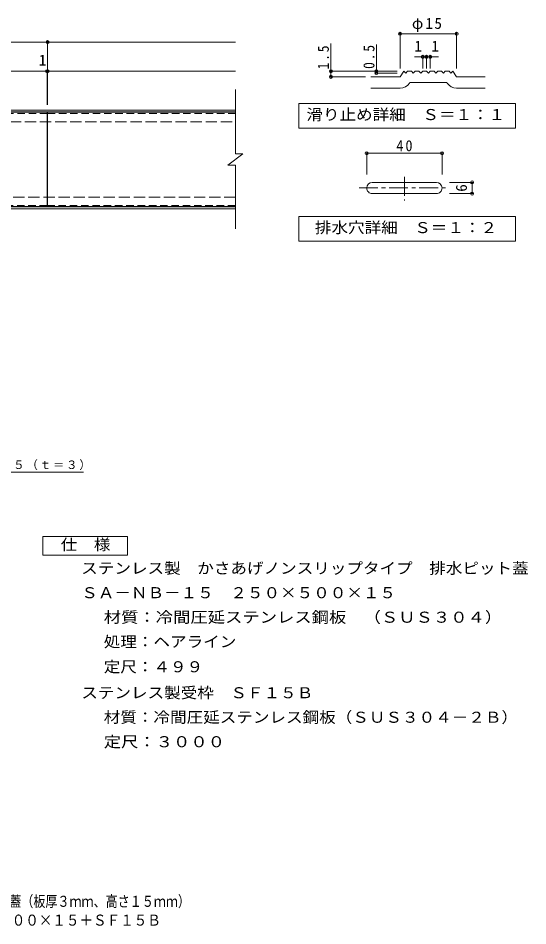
# Model space of a CAD drawing. Units: millimetres at full size, with parts at other scales. Extents: x -304 to 277, y -271 to 211.
# Drawn here: x 6.6 to 277.3, y -270.5 to 211.3 of the extents above; entities that cross this region are included whole.
import ezdxf
from ezdxf.enums import TextEntityAlignment as Align

# ---------------------------------------------------------------- set-up
doc = ezdxf.new("R2010")
doc.units = ezdxf.units.MM
doc.header["$LTSCALE"] = 2
doc.header["$PDMODE"] = 32
doc.header["$PDSIZE"] = 1.6
for name, pattern in [('CHAIN1', [8, 5, -1, 1, -1]), ('DASHED2', [3, 2, -1]), ('DASHED3', [4, 3, -1])]:
    doc.linetypes.add(name, pattern=pattern)
for name, color, linetype, lineweight in [('C-0', 3, 'Continuous', 9), ('C-1', 2, 'Continuous', 9), ('C-2', 3, 'Continuous', 9), ('C-4', 7, 'Continuous', 9), ('C-5', 3, 'Continuous', 9), ('D-5', 7, 'Continuous', 9)]:
    doc.layers.add(name, color=color, linetype=linetype, lineweight=lineweight)
doc.layers.add('F-4_F-4ﾚｲﾔ', color=2, linetype='Continuous')
doc.layers.add('F-5_F-5ﾚｲﾔ', color=2, linetype='Continuous')
doc.styles.add('ＭＳ ゴシック', font='')
doc.styles.get('ＭＳ ゴシック').set_extended_font_data('MS Gothic')

msp = doc.modelspace()

# ---------------------------------------------------------------- linework, layer by layer
at = {"layer": 'C-0', "color": 7}
for p, q in [((191.67, 128.361), (191.67, 140.167)), ((231.67, 128.361), (231.67, 140.167)), ((191.67, 139.567), (231.67, 139.567)), ((248.237, 124.123), (235.649, 124.123)), ((247.637, 118.124), (247.637, 124.123)), ((235.649, 118.124), (248.237, 118.124))]:
    msp.add_line(p, q, dxfattribs=at)
at = {"layer": 'C-0', "linetype": 'CHAIN1'}
for p, q in [((211.67, 127.04), (211.67, 114.511)), ((187.608, 121.123), (234.33, 121.123))]:
    msp.add_line(p, q, dxfattribs=at)
at = {"layer": 'C-0'}
for p, q in [((228.67, 124.123), (194.67, 124.123)), ((194.67, 118.124), (228.67, 118.124))]:
    msp.add_line(p, q, dxfattribs=at)
for centre, start, end in [((194.67, 121.123), 89.99997, 179.99881), ((194.67, 121.123), 179.9994, 270), ((228.67, 121.123), 1.16566, 89.99944), ((228.67, 121.123), 270, 0.00124)]:
    msp.add_arc(centre, 3, start, end, dxfattribs=at)
at = {"layer": 'C-1'}
for p, q in [((-277.823, 162.514), (121.977, 162.514)), ((-277.823, 161.514), (121.977, 161.514)), ((121.977, 111.114), (-277.823, 111.114)), ((121.977, 110.114), (-277.823, 110.114))]:
    msp.add_line(p, q, dxfattribs=at)
at = {"layer": 'C-2'}
for p, q in [((209.429, 180.122), (211.429, 183.122)), ((193.802, 180.122), (209.429, 180.122)), ((193.802, 174.122), (209.429, 174.122)), ((214.421, 176.794), (214.64, 177.123)), ((214.64, 177.123), (234.218, 177.123)), ((234.218, 177.123), (234.437, 176.794)), ((239.429, 174.122), (254.586, 174.122)), ((121.977, 173.362), (121.977, 139.314)), ((117.977, 133.314), (125.977, 139.314)), ((121.977, 139.314), (125.977, 139.314)), ((117.977, 133.314), (121.977, 133.314)), ((121.977, 133.314), (121.977, 99.409))]:
    msp.add_line(p, q, dxfattribs=at)
for points in [[(211.429, 183.122), (212.429, 182.122), (213.429, 183.122), (215.429, 183.122), (216.429, 182.122), (217.429, 183.122), (219.429, 183.122), (220.429, 182.122), (221.429, 183.122), (223.429, 183.122), (224.429, 182.122), (225.429, 183.122), (227.429, 183.122), (228.429, 182.122), (229.429, 183.122), (231.429, 183.122), (232.429, 182.122), (233.429, 183.122), (235.429, 183.122), (236.429, 182.122), (237.429, 183.122)], [(237.429, 183.122), (239.429, 180.122), (254.586, 180.122)]]:
    msp.add_lwpolyline(points, dxfattribs=at)
for centre, start, end in [((209.429, 180.122), 270, 326.30992), ((239.429, 180.122), 213.69006, 270)]:
    msp.add_arc(centre, 6, start, end, dxfattribs=at)
at = {"layer": 'C-4'}
for p, q in [((209.429, 184.604), (209.429, 203.578)), ((209.429, 202.978), (239.429, 202.978)), ((239.429, 184.604), (239.429, 203.578)), ((-77.823, 198.577), (22.177, 198.577)), ((22.177, 199.177), (22.177, 165.314)), ((22.177, 198.577), (121.977, 198.577)), ((172.669, 180.122), (172.669, 197.811)), ((196.879, 182.122), (196.879, 197.274)), ((221.429, 184.604), (221.429, 191.338)), ((223.429, 184.604), (223.429, 191.338)), ((225.429, 184.604), (225.429, 191.338)), ((-77.823, 183.117), (21.977, 183.117)), ((21.977, 183.717), (21.977, 165.314)), ((21.977, 183.117), (22.177, 183.117)), ((22.177, 183.117), (121.977, 183.117)), ((207.876, 183.122), (172.068, 183.122)), ((191.057, 180.122), (172.068, 180.122)), ((207.876, 182.122), (196.279, 182.122))]:
    msp.add_line(p, q, dxfattribs=at)
msp.add_lwpolyline([(216.992, 190.738), (223.429, 190.738), (229.815, 190.738)], dxfattribs=at)
for p in [(209.429, 202.978), (239.429, 202.978), (22.177, 198.577), (221.429, 190.738), (223.429, 190.738), (225.429, 190.738), (21.977, 183.117), (22.177, 183.117), (172.669, 183.122), (196.879, 183.122), (172.669, 180.122), (196.879, 182.122), (191.67, 139.567), (231.67, 139.567), (247.637, 124.123), (247.637, 118.124)]:
    msp.add_point(p, dxfattribs=at)
at = {"layer": 'C-5'}
for p, q in [((-77.823, 161.314), (21.977, 161.314)), ((21.977, 161.314), (21.977, 111.314)), ((22.177, 161.314), (121.977, 161.314)), ((22.177, 161.314), (22.177, 111.314)), ((21.977, 111.314), (-77.823, 111.314)), ((121.977, 111.314), (22.177, 111.314))]:
    msp.add_line(p, q, dxfattribs=at)
at = {"layer": 'C-5', "linetype": 'DASHED2'}
for p, q in [((-77.823, 160.714), (21.977, 160.714)), ((22.177, 160.714), (121.977, 160.714)), ((21.977, 111.914), (-77.823, 111.914)), ((121.977, 111.914), (22.177, 111.914))]:
    msp.add_line(p, q, dxfattribs=at)
at = {"layer": 'C-5', "color": 2, "linetype": 'DASHED3'}
for p, q in [((-277.823, 156.314), (121.977, 156.314)), ((121.977, 116.314), (-277.823, 116.314))]:
    msp.add_line(p, q, dxfattribs=at)
at = {"layer": 'C-5', "color": 7}
for points in [[(155.651, 152.916), (155.651, 165.916), (270.652, 165.916), (270.652, 152.916)], [(155.651, 92.916), (155.651, 105.916), (270.652, 105.916), (270.652, 92.916)]]:
    msp.add_lwpolyline(points, close=True, dxfattribs=at)
at = {"layer": 'D-5'}
msp.add_line((-116.133, -29.634), (41.242, -29.634), dxfattribs=at)
at = {"layer": 'D-5', "color": 2}
for p, q in [((19.68, -63.799), (64.68, -63.799)), ((19.68, -73.799), (19.68, -63.799)), ((64.68, -63.799), (64.68, -73.799)), ((64.68, -73.799), (19.68, -73.799))]:
    msp.add_line(p, q, dxfattribs=at)

# ---------------------------------------------------------------- texts
at = {"layer": 'C-0', "color": 2, "style": 'ＭＳ ゴシック'}
msp.add_text('6', height=5.865, rotation=90, dxfattribs=at).set_placement((246.637, 119.124), align=Align.BOTTOM_LEFT)
at = {"layer": 'C-0', "color": 2, "insert": (207.42, 140.567), "char_height": 5.865, "attachment_point": 7, "style": 'ＭＳ ゴシック'}
msp.add_mtext('\\T1.27;\\W0.95;40', dxfattribs=at)
at = {"layer": 'C-4', "color": 2, "style": 'ＭＳ ゴシック'}
for p in [(217.012, 191.738), (226.058, 191.738), (17.561, 184.317)]:
    msp.add_text('1', height=5.865, dxfattribs=at).set_placement(p, align=Align.BOTTOM_LEFT)
at = {"layer": 'C-4', "color": 2, "insert": (215.679, 203.978), "char_height": 5.865, "attachment_point": 7, "style": 'ＭＳ ゴシック'}
msp.add_mtext('\\T1.19;φ15', dxfattribs=at)
at = {"layer": 'C-4', "color": 2, "char_height": 5.865, "attachment_point": 7, "rotation": 90, "style": 'ＭＳ ゴシック'}
for s, insert in [('\\T1.27;\\W0.9;1.5', (171.668, 184.069)), ('\\T1.27;\\W0.9;0.5', (195.879, 184.337))]:
    msp.add_mtext(s, dxfattribs=dict(at, insert=insert))
at = {"layer": 'C-5', "color": 2, "style": 'ＭＳ ゴシック', "width": 1.1}
for s, p in [('滑り止め詳細\u3000Ｓ＝１：１', (159.651, 155.416)), ('排水穴詳細\u3000Ｓ＝１：２', (164.152, 95.416))]:
    msp.add_text(s, height=5.865, dxfattribs=at).set_placement(p, align=Align.BOTTOM_LEFT)
at = {"layer": 'D-5', "color": 2, "style": 'ＭＳ ゴシック'}
for s, width, p in [('仕\u3000様', 1.1, (29.18, -72.799)), ('ステンレス製\u3000かさあげノンスリップタイプ\u3000排水ピット蓋', 1.1, (40.098, -85.383)), ('ＳＡ－ＮＢ－１５\u3000２５０×５００×１５', 1.1, (40.098, -98.383)), ('材質：冷間圧延ステンレス鋼板\u3000（ＳＵＳ３０４）', 1.15, (52.04, -111.383)), ('処理：ヘアライン', 1.1, (52.04, -124.383)), ('定尺：４９９', 1.1, (52.04, -137.693)), ('ステンレス製受枠\u3000ＳＦ１５Ｂ', 1.1, (40.098, -151.48)), ('材質：冷間圧延ステンレス鋼板（ＳＵＳ３０４－２Ｂ）', 1.1, (52.04, -164.48)), ('定尺：３０００', 1.15, (52.04, -177.48))]:
    msp.add_text(s, height=5.865, dxfattribs=dict(at, width=width)).set_placement(p, align=Align.BOTTOM_LEFT)
at = {"layer": 'D-5', "insert": (-115.344, -28.636), "char_height": 4.399, "attachment_point": 7, "style": 'ＭＳ ゴシック'}
msp.add_mtext('\\T1.17;ステンレス製排水用蓋ＳＡ－ＮＢ－１５（ｔ＝３）', dxfattribs=at)
at = {"layer": 'F-4_F-4ﾚｲﾔ', "style": 'ＭＳ ゴシック', "width": 0.9}
msp.add_text('ＳＡ－ＮＢ－１５\u3000２５０×５００×１５＋ＳＦ１５Ｂ', height=5.865, dxfattribs=at).set_placement((-97.613, -272.174), align=Align.BOTTOM_LEFT)
at = {"layer": 'F-5_F-5ﾚｲﾔ', "style": 'ＭＳ ゴシック', "width": 0.8}
msp.add_text('ステンレス製\u3000かさあげノンスリップタイプ\u3000排水ピット蓋（板厚３ｍｍ、高さ１５ｍｍ）', height=5.865, dxfattribs=at).set_placement((-164.542, -262.187), align=Align.BOTTOM_LEFT)

doc.saveas('drawing.dxf')
